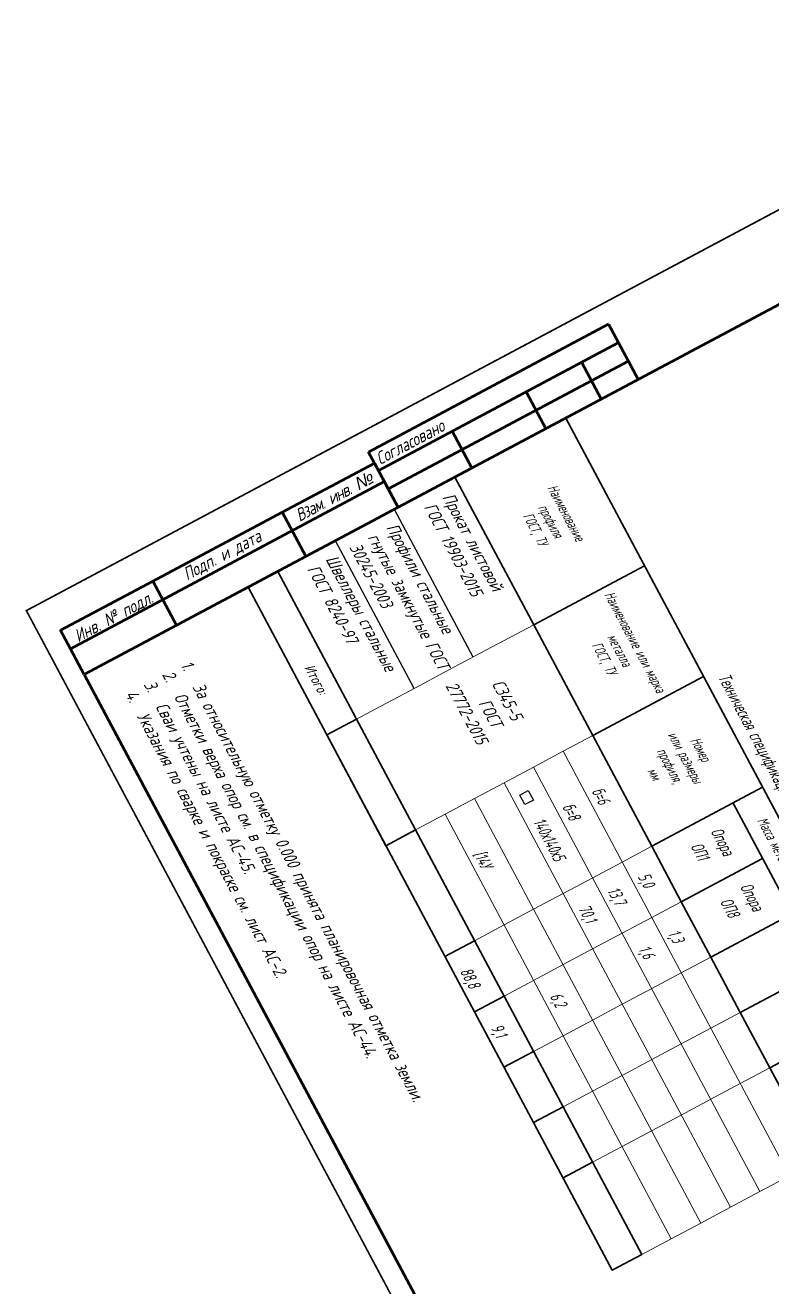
# Model space of a CAD drawing. Extents: x 5370511 to 5386565, y 1010429 to 1053793.
# Drawn here: x 5378423.4 to 5378601.8, y 1041952.3 to 1042253.9 of the extents above; entities that cross this region are included whole.
import ezdxf
from ezdxf.enums import TextEntityAlignment as Align

# ---------------------------------------------------------------- set-up
doc = ezdxf.new("R2010")
doc.units = 0
doc.layers.get('0').update_dxf_attribs({"linetype": 'CONTINUOUS'})
doc.styles.add('ГОСТ', font='gost_ful.shx', dxfattribs={"oblique": 15})
doc.styles.add('ГОСТ_НИПИ', font='gost_nipi.shx', dxfattribs={"oblique": 15})

# ---------------------------------------------------------------- blocks, each defined once
blk = doc.blocks.new('*U427')
at = {"lineweight": 50}
for p, q in [((-415, 155), (-400, 155)), ((-410, 90), (-410, 155)), ((-405, 90), (-405, 155)), ((-410, 145), (-400, 145)), ((-410, 130), (-400, 130)), ((-410, 110), (-400, 110)), ((-410, 90), (-415, 90)), ((-412, 65), (-412, 90)), ((-412, 90), (-400, 90)), ((-405, 90), (-410, 90)), ((-407, 5), (-407, 90)), ((-400, 90), (-405, 90)), ((-412, 30), (-412, 65)), ((-412, 65), (-400, 65)), ((-412, 5), (-412, 30)), ((-412, 30), (-400, 30)), ((-407, 5), (-412, 5)), ((-400, 5), (-407, 5))]:
    blk.add_line(p, q, dxfattribs=at)
at = {"lineweight": 50, "const_width": 0.4}
blk.add_lwpolyline([(-420, 297), (0, 297), (0, 0), (-420, 0)], close=True, dxfattribs=at)
at = {"lineweight": 50}
blk.add_lwpolyline([(-400, 5), (-5, 5), (-5, 292), (-400, 292)], close=True, dxfattribs=at)
blk.add_lwpolyline([(-415, 155), (-415, 90)], dxfattribs=at)
at = {"char_height": 3, "rotation": 90, "style": 'ГОСТ_НИПИ'}
for s, width, heights, insert, attachment_point in [('Согласовано', 20.381, [3.61], (-413.93, 90.92), 1), ('{\\T0.9;Взам. инв. \\fArial|b0|i0|c204|p34;№}', 27.1548, [0], (-409.5, 77.5), 5), ('Подп. и дата', 35, [0], (-409.5, 47.5), 5), ('Инв. № подл.', 25, [0], (-410.45, 17.66), 2)]:
    blk.add_mtext_dynamic_manual_height_columns(s, width=width, gutter_width=12.5, heights=heights, dxfattribs=dict(at, insert=insert, attachment_point=attachment_point))
at = {"style": 'ГОСТ_НИПИ', "oblique": 15}
blk.add_attdef('СКВОЗНАЯ_НУМЕРАЦИЯ', text='', height=3, dxfattribs=at).set_placement((-10, 288.5), align=Align.MIDDLE_CENTER)
at = {"style": 'ГОСТ_НИПИ', "oblique": 15, "width": 0.8}
for tag, p in [('ДАТА_СОГЛ_2', (-401.75, 146)), ('ДАТА_СОГЛ_1', (-406.75, 146)), ('ФАМИЛИЯ_СОГЛ_1', (-406.75, 111)), ('ФАМИЛИЯ_СОГЛ_2', (-401.75, 111)), ('ХАРАКТЕР_РАБОТЫ_СОГЛ_1', (-406.75, 91)), ('ХАРАКТЕР_РАБОТЫ_СОГЛ_2', (-401.75, 91))]:
    blk.add_attdef(tag, p, '', height=3, rotation=90, dxfattribs=at)
at = {"style": 'ГОСТ_НИПИ', "oblique": 15}
for tag, width, p in [('ОБОЗНАЧЕНИЕ_ДОКУМЕНТА', 0.8, (-65, 55)), ('НАИМЕНОВАНИЕ_ПРОЕКТА', 0.8, (-65, 42.5)), ('НАИМЕНОВАНИЕ_ОБЪЕКТА', 0.8, (-90, 27.5)), ('СТАДИЯ', 0.8, (-47.5, 25)), ('ЛИСТ', 0.8, (-32.5, 25)), ('ЛИСТОВ', 0.8, (-15, 25)), ('НАИМЕНОВАНИЕ_ЧЕРТЕЖА', 0.8, (-90, 12.5)), ('ПРЕДПРИЯТИЕ', 0.7, (-30.48, 12.55))]:
    blk.add_attdef(tag, text='', height=3, dxfattribs=dict(at, width=width)).set_placement(p, align=Align.MIDDLE_CENTER)
at = {"style": 'ГОСТ_НИПИ', "oblique": 15, "width": 0.8}
blk.add_attdef('РАЗРАБ', text='', height=3, dxfattribs=at).set_placement((-189.18, 32.18), align=Align.MIDDLE_LEFT)
for tag, p in [('ФАМИЛИЯ_5', (-169, 31)), ('ДАТА_1', (-134, 31)), ('ХАРАКТЕР_РАБОТЫ_1', (-189, 26)), ('ФАМИЛИЯ_1', (-169, 26)), ('ДАТА_2', (-134, 26)), ('ХАРАКТЕР_РАБОТЫ_2', (-189, 20.72)), ('ФАМИЛИЯ_2', (-169.15, 20.71)), ('ДАТА_3', (-134, 20.72)), ('ХАРАКТЕР_РАБОТЫ_3', (-189, 16)), ('ФАМИЛИЯ_3', (-169.01, 15.99)), ('ДАТА_4', (-134, 16)), ('ФАМИЛИЯ_6', (-169, 11)), ('ДАТА_5', (-134, 11)), ('ХАРАКТЕР_РАБОТЫ_4', (-189, 6)), ('ФАМИЛИЯ_4', (-169, 6)), ('ДАТА_6', (-134, 6))]:
    blk.add_attdef(tag, p, '', height=3, dxfattribs=at)
at = {"style": 'ГОСТ_НИПИ', "oblique": 15, "width": 0.8, "flags": 8}
blk.add_attdef('НКОНТР', text='', height=3, dxfattribs=at).set_placement((-189.36, 12.34), align=Align.MIDDLE_LEFT)
at = {"style": 'ГОСТ_НИПИ', "oblique": 15, "width": 0.8}
blk.add_attdef('ФОРМАТ', text='', height=3, dxfattribs=at).set_placement((-38.94, 0.42), align=Align.BOTTOM_CENTER)
blk = doc.blocks.new('*U805')
at = {"lineweight": 30}
for p, q in [((0, 0), (185, 0)), ((0, -30), (0, 0)), ((40, -30), (40, 0)), ((70, -30), (70, 0)), ((100, -30), (100, 0)), ((160, -8), (160, 0)), ((185, 0), (185, -10)), ((160, -8), (100, -8)), ((115, -30), (115, -8)), ((130, -30), (130, -8)), ((145, -30), (145, -8)), ((160, -30), (160, -8)), ((185, -10), (185, -30)), ((40, -30), (0, -30)), ((70, -30), (40, -30)), ((100, -30), (70, -30)), ((115, -30), (100, -30)), ((130, -30), (115, -30)), ((145, -30), (130, -30)), ((160, -30), (145, -30)), ((160, -30), (185, -30)), ((185, -30), (185, -30)), ((185, -30), (185, -30)), ((0, -78), (0, -86)), ((0, -78), (185, -78)), ((40, -78), (40, -86)), ((70, -86), (70, -78)), ((100, -78), (100, -86)), ((115, -78), (115, -86)), ((130, -78), (130, -86)), ((145, -78), (145, -86)), ((160, -78), (160, -86)), ((185, -86), (185, -78)), ((0, -86), (185, -86)), ((40, -86), (70, -86))]:
    blk.add_line(p, q, dxfattribs=at)
at = {"lineweight": 20}
for p, q in [((0, -30), (0, -38)), ((40, -30), (40, -38)), ((70, -30), (70, -38)), ((100, -30), (100, -38)), ((115, -30), (115, -38)), ((130, -30), (130, -38)), ((145, -30), (145, -38)), ((160, -30), (160, -38)), ((185, -30), (185, -38)), ((0, -38), (0, -46)), ((40, -38), (40, -46)), ((70, -38), (70, -46)), ((70, -38), (185, -38)), ((100, -38), (100, -46)), ((115, -38), (115, -46)), ((130, -38), (130, -46)), ((145, -38), (145, -46)), ((160, -38), (160, -46)), ((185, -38), (185, -46)), ((0, -46), (0, -54)), ((0, -46), (0, -54)), ((40, -46), (40, -54)), ((40, -46), (40, -54)), ((70, -46), (70, -54)), ((70, -46), (185, -46)), ((70, -46), (70, -54)), ((70, -46), (185, -46)), ((100, -46), (100, -54)), ((100, -46), (100, -54)), ((115, -46), (115, -54)), ((115, -46), (115, -54)), ((130, -46), (130, -54)), ((130, -46), (130, -54)), ((145, -46), (145, -54)), ((145, -46), (145, -54)), ((160, -46), (160, -54)), ((160, -46), (160, -54)), ((185, -46), (185, -54)), ((185, -46), (185, -54)), ((0, -54), (0, -62)), ((40, -54), (40, -62)), ((70, -54), (185, -54)), ((70, -54), (70, -62)), ((70, -54), (185, -54)), ((100, -54), (100, -62)), ((115, -54), (115, -62)), ((130, -54), (130, -62)), ((145, -54), (145, -62)), ((160, -54), (160, -62)), ((185, -54), (185, -62)), ((0, -62), (0, -70)), ((40, -62), (40, -70)), ((70, -62), (185, -62)), ((70, -62), (70, -70)), ((70, -62), (185, -62)), ((100, -62), (100, -70)), ((115, -62), (115, -70)), ((130, -62), (130, -70)), ((145, -62), (145, -70)), ((160, -62), (160, -70)), ((185, -62), (185, -70)), ((0, -70), (0, -78)), ((40, -70), (40, -78)), ((70, -70), (185, -70)), ((70, -70), (70, -78)), ((70, -70), (185, -70)), ((100, -70), (100, -78)), ((115, -70), (115, -78)), ((130, -70), (130, -78)), ((145, -70), (145, -78)), ((160, -70), (160, -78)), ((185, -70), (185, -78)), ((0, -78), (0, -86)), ((40, -78), (40, -86)), ((70, -78), (185, -78)), ((70, -78), (70, -86)), ((70, -78), (185, -78)), ((100, -78), (100, -86)), ((115, -78), (115, -86)), ((130, -78), (130, -86)), ((145, -78), (145, -86)), ((160, -78), (160, -86)), ((185, -78), (185, -86)), ((70, -86), (185, -86))]:
    blk.add_line(p, q, dxfattribs=at)
at = {"lineweight": 20, "style": 'ГОСТ_НИПИ'}
for s, insert, char_height, width, attachment_point in [('{\\W0.8;Техническая спецификация стали}', (92.5, 2.1), 3, 185, 8), ('{\\W0.8;Масса металла по элементам конструкций, кг}', (130, -4), 2.5, 60, 5), ('{\\W0.8;Номер \\Pили размеры\\Pпрофиля,\\Pмм}', (85, -15), 2.5, 30, 5), ('{\\W0.8;Наименование\\Pпрофиля\\PГОСТ, ТУ}', (20, -15), 2.5, 40, 5), ('{\\W0.8;Наименование или марка \\Pметалла\\PГОСТ, ТУ}', (55, -15), 2.5, 30, 5), ('{\\W0.8;Общая \\Pмасса,\\Pкг}', (172.5, -15), 2.5, 25, 5), ('           Итого:', (20, -82), 2.5, 40, 5)]:
    blk.add_mtext(s, dxfattribs=dict(at, insert=insert, char_height=char_height, width=width, attachment_point=attachment_point))

msp = doc.modelspace()

# ---------------------------------------------------------------- linework, layer by layer
at = {"ltscale": 0.35}
for points in [[(5378530.417, 1042102.85), (5378511.608, 1042138.152)], [(5378516.296, 1042095.326), (5378497.487, 1042130.628)]]:
    msp.add_lwpolyline(points, dxfattribs=at)
msp.add_lwpolyline([(5378543.599, 1042070.919), (5378544.809, 1042068.647), (5378542.8, 1042067.577), (5378541.589, 1042069.849)], close=True)

# ---------------------------------------------------------------- block references
at = {"rotation": 298.0491553101125}
for name, p in [('*U427', (5378621.14, 1041743.277)), ('*U805', (5378552.551, 1042159.966))]:
    msp.add_blockref(name, p, dxfattribs=at)

# ---------------------------------------------------------------- texts
at = {"style": 'ГОСТ_НИПИ', "oblique": 15, "width": 0.8}
for s, p in [('б=6', (5378558.655, 1042070.774)), ('б=8', (5378551.595, 1042067.012)), ('Опора', (5378587.056, 1042061.143)), ('[14У', (5378530.414, 1042055.726)), ('ОП1', (5378582.28, 1042057.587)), ('5,0', (5378569.655, 1042050.361)), ('13,7', (5378562.379, 1042047.004)), ('Опора', (5378594.11, 1042047.904)), ('ОП8', (5378589.334, 1042044.349)), ('70,1', (5378555.404, 1042042.768)), ('1,3', (5378576.886, 1042036.789)), ('1,6', (5378569.826, 1042033.027)), ('88,8', (5378527.162, 1042027.721)), ('6,2', (5378548.645, 1042021.742)), ('9,1', (5378534.524, 1042014.218))]:
    msp.add_text(s, height=3, rotation=298.04916, dxfattribs=at).set_placement(p)
msp.add_text('140х140х5', height=3, rotation=298.04916, dxfattribs=at).set_placement((5378547.269, 1042058.605), align=Align.CENTER)
at = {"ltscale": 0.35, "char_height": 3, "attachment_point": 1, "rotation": 298.04916}
for s, insert, width, style in [('Прокат листовой  ГОСТ 19903-2015', (5378525.604, 1042142.478), 35.06209, 'ГОСТ_НИПИ'), ('Профили стальные гнутые замкнутые ГОСТ 30245-2003', (5378512.207, 1042135.236), 37.31813, 'ГОСТ_НИПИ'), ('Швеллеры стальные ГОСТ 8240-97', (5378497.731, 1042127.646), 37.55423, 'ГОСТ_НИПИ'), ('\\pi-6,l6,t6,9;1.^IЗа относительную отметку 0.000 принята планировочная отметка земли.\\P2.^IОтметки верха опор см. в спецификации опор на листе АС-44.\\P3.^IСваи учтены на листе АС-45.\\P{\\Fgost_nipi|c204;4.^IУказания по сварке и покраске см. лист АС-2.}', (5378463.069, 1042102.412), 181.2564, 'ГОСТ'), ('\\pi7.74135;С345-5  \\P\\pi10.2695;ГОСТ \\P\\pi2.9195;27772-2015', (5378533.835, 1042104.671), 30, 'ГОСТ_НИПИ')]:
    msp.add_mtext(s, dxfattribs=dict(at, insert=insert, width=width, style=style))

doc.saveas('drawing.dxf')
